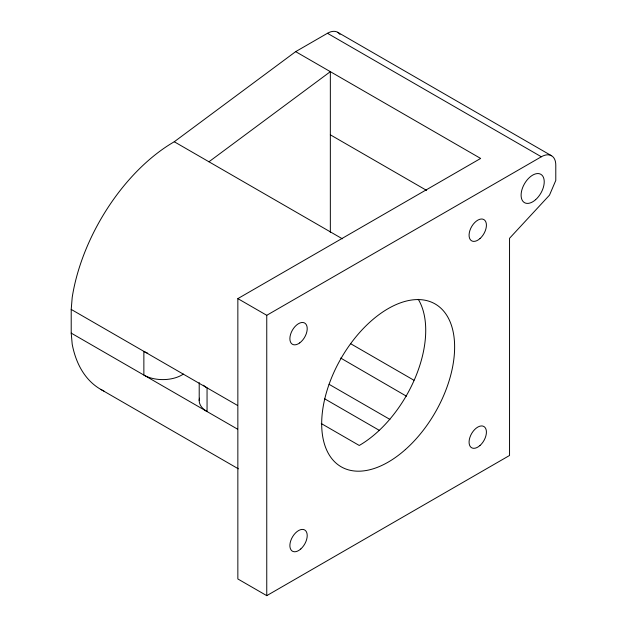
<?xml version="1.0" encoding="UTF-8"?>
<svg xmlns="http://www.w3.org/2000/svg" width="627" height="627" viewBox="0 0 627 627"><rect width="100%" height="100%" fill="white"/><g stroke="black" fill="none" stroke-linecap="round" stroke-linejoin="round"><path stroke-width="0.94" d="M103.957 391.068A147.149 84.959 -60 0 1 72.207 344.262L71.212 333.117L71.212 309.424L72.207 297.386A147.149 84.959 -60 0 1 174.267 141.757L295.662 51.641L327.451 33.286A20.44 11.803 -60 0 1 339.967 34.407M208.948 161.782L330.343 71.666L330.343 232.429M327.451 33.286L541.336 156.774A20.44 11.803 -60 0 1 555.788 165.113L555.788 180.427L549.503 195.138L509.547 238.284L509.547 455.476L266.757 595.65L237.852 578.964L237.852 298.617L480.643 158.443L295.662 51.641M237.852 298.617L266.757 315.303L541.336 156.774M337.671 32.275L551.556 155.762M330.343 134.821L426.603 190.396M174.267 141.757L342.358 238.801M350.611 343.69L413.938 380.252M329.05 384.296L389.923 419.416M324.527 398.725L379.413 430.412M321.251 423.531L359.247 445.468A94.011 54.283 -60 0 0 418.28 299.33M237.562 405.457L71.212 309.424M71.212 333.117L237.555 429.158M100.688 389.343L238.37 468.831M340.68 358.056L406.461 396.201M266.757 315.303L266.757 595.65M199.206 382.595L199.206 400.606M147.729 353.213A26.804 15.479 0 0 1 143.865 351.371L143.865 375.064A26.804 15.479 0 0 0 183.35 374.076M203.399 385.221A26.804 15.479 0 0 0 207.051 387.847L207.059 411.547A26.804 15.479 0 0 1 199.535 398.184M479.992 238.573A12.266 7.077 -60 0 0 483.879 219.575A12.266 7.077 -60 0 0 469.372 232.437A12.266 7.077 -60 0 0 479.992 238.573M405.356 449.598A94.011 54.283 -60 0 0 435.154 303.97A94.011 54.283 -60 0 0 323.94 402.597A94.011 54.283 -60 0 0 405.356 449.598M479.992 445.499A12.266 7.077 -60 0 0 483.879 426.501A12.266 7.077 -60 0 0 469.372 439.362A12.266 7.077 -60 0 0 479.992 445.499M299.714 342.906A12.266 7.077 -60 0 0 305.404 323.571A12.266 7.077 -60 0 0 290.528 334.489A12.266 7.077 -60 0 0 299.714 342.906M300.795 548.954A12.266 7.077 -60 0 0 304.683 529.964A12.266 7.077 -60 0 0 290.176 542.825A12.266 7.077 -60 0 0 300.795 548.954M535.662 199.645A16.349 9.436 -60 0 0 540.842 174.322A16.349 9.436 -60 0 0 521.499 191.47A16.349 9.436 -60 0 0 535.662 199.645"/></g></svg>
